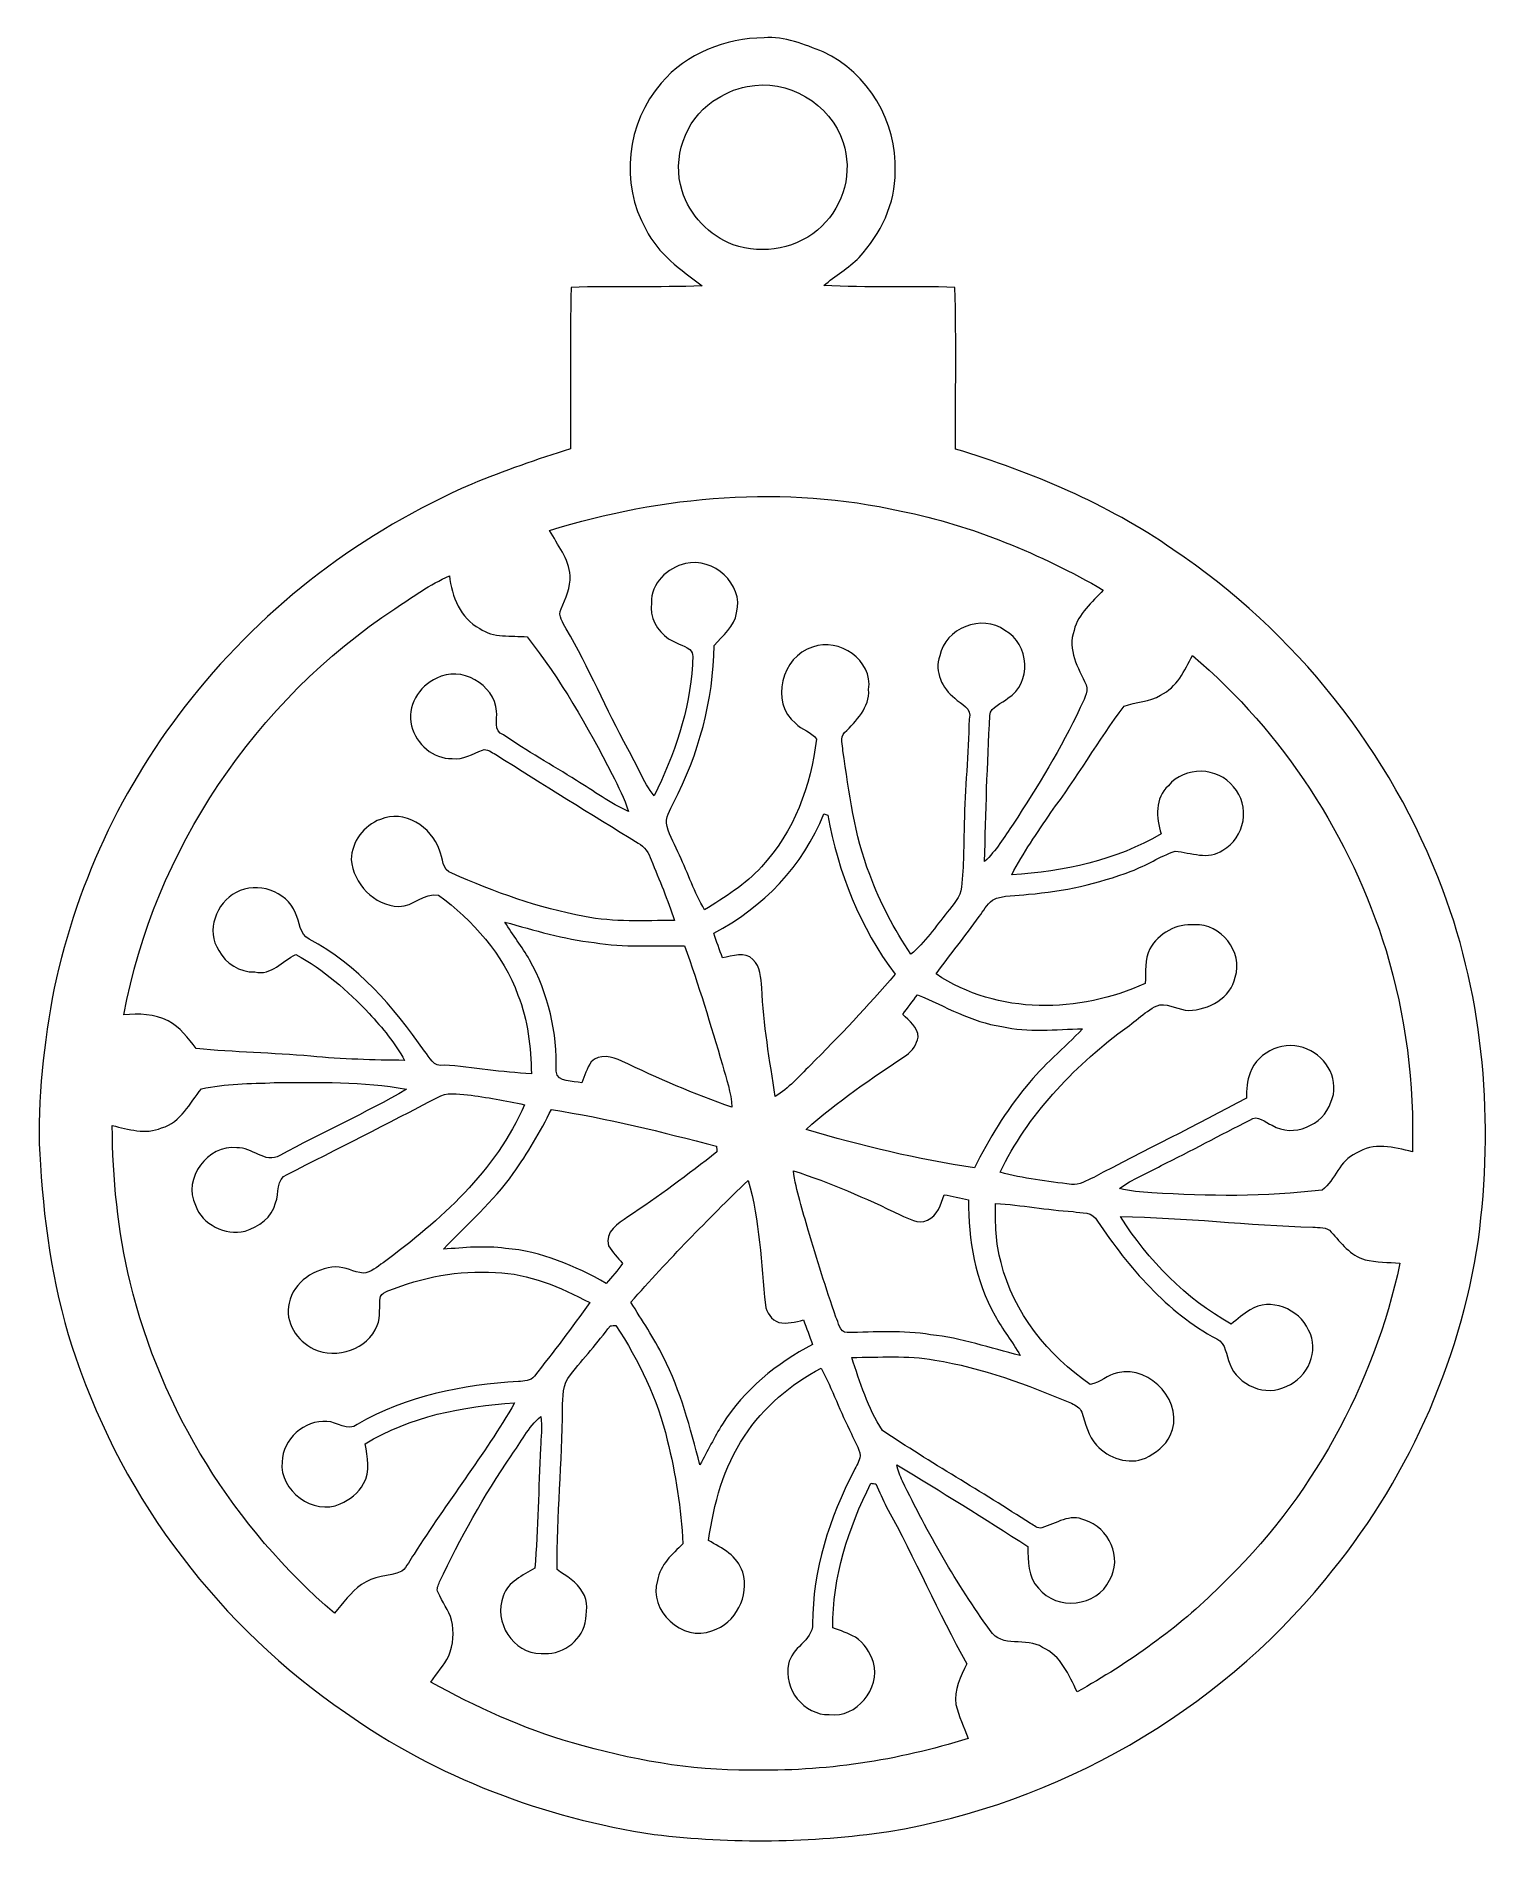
# Model space of a CAD drawing. Header units: centimetres. Extents: x -13 to 13.1, y -16.2 to 16.1.
import ezdxf

# ---------------------------------------------------------------- set-up
doc = ezdxf.new("R2010")
doc.units = ezdxf.units.CM
doc.header["$MEASUREMENT"] = 0
doc.layers.add('Layer 1', color=7, linetype='Continuous')

msp = doc.modelspace()

# ---------------------------------------------------------------- linework, layer by layer
at = {"layer": 'Layer 1', "color": 253, "lineweight": 9}
for points, knots in [([(-1.80322, 15.28961), (-1.35731, 15.82689), (-0.65458, 16.09536), (0.03228, 16.10135), (0.03228, 16.10135), (0.40199, 16.13063), (0.753, 15.98), (1.09026, 15.85159), (1.09026, 15.85159), (1.8886, 15.47729), (2.41741, 14.5964), (2.37437, 13.71481), (2.37437, 13.71481), (2.38284, 13.14014), (2.11437, 12.59439), (1.7302, 12.17952), (1.7302, 12.17952), (1.54076, 11.98514), (1.30193, 11.85003), (1.09696, 11.6747), (1.09696, 11.6747), (1.87836, 11.63413), (2.66118, 11.67046), (3.44293, 11.6433), (3.44293, 11.6433), (3.46763, 10.68057), (3.44928, 9.71784), (3.45352, 8.75476), (3.45352, 8.75476), (4.82088, 8.33918), (6.15721, 7.7818), (7.33478, 6.96194), (7.33478, 6.96194), (9.52024, 5.50073), (11.23403, 3.34597), (12.15584, 0.88323), (12.15584, 0.88323), (12.9062, -1.1015), (13.06918, -3.27885), (12.7926, -5.37329), (12.7926, -5.37329), (12.45852, -7.59861), (11.49438, -9.72515), (10.04764, -11.44777), (10.04764, -11.44777), (8.10948, -13.8209), (5.27949, -15.43839), (2.26007, -15.94004), (2.26007, -15.94004), (0.8733, -16.13901), (-0.54063, -16.16017), (-1.93199, -15.9919), (-1.93199, -15.9919), (-3.90225, -15.69909), (-5.81678, -14.96778), (-7.44661, -13.81632), (-7.44661, -13.81632), (-9.67334, -12.29091), (-11.40019, -10.03842), (-12.26026, -7.4769), (-12.26026, -7.4769), (-12.65467, -6.36988), (-12.81801, -5.19584), (-12.89632, -4.02815), (-12.89632, -4.02815), (-12.97146, -3.03261), (-12.84764, -2.03813), (-12.68748, -1.0574), (-12.68748, -1.0574), (-12.29942, 0.89593), (-11.44111, 2.75824), (-10.19087, 4.3094), (-10.19087, 4.3094), (-8.87324, 5.97099), (-7.1344, 7.28755), (-5.18989, 8.12858), (-5.18989, 8.12858), (-4.61381, 8.37129), (-4.02079, 8.5692), (-3.426, 8.7604), (-3.426, 8.7604), (-3.41754, 9.72137), (-3.43694, 10.68269), (-3.41507, 11.6433), (-3.41507, 11.6433), (-2.63543, 11.6687), (-1.85508, 11.63836), (-1.07544, 11.67011), (-1.07544, 11.67011), (-1.45221, 11.95904), (-1.86496, 12.23985), (-2.07874, 12.68082), (-2.07874, 12.68082), (-2.54371, 13.49609), (-2.42764, 14.589), (-1.80322, 15.28961), (-1.80322, 15.28961), (-1.80322, 15.28961), (-1.80322, 15.28961), (-1.80322, 15.28961)], [0, 0, 0, 0, 0.03846154, 0.03846154, 0.03846154, 0.03846154, 0.07692308, 0.07692308, 0.07692308, 0.07692308, 0.11538462, 0.11538462, 0.11538462, 0.11538462, 0.15384615, 0.15384615, 0.15384615, 0.15384615, 0.19230769, 0.19230769, 0.19230769, 0.19230769, 0.23076923, 0.23076923, 0.23076923, 0.23076923, 0.26923077, 0.26923077, 0.26923077, 0.26923077, 0.30769231, 0.30769231, 0.30769231, 0.30769231, 0.34615385, 0.34615385, 0.34615385, 0.34615385, 0.38461538, 0.38461538, 0.38461538, 0.38461538, 0.42307692, 0.42307692, 0.42307692, 0.42307692, 0.46153846, 0.46153846, 0.46153846, 0.46153846, 0.5, 0.5, 0.5, 0.5, 0.53846154, 0.53846154, 0.53846154, 0.53846154, 0.57692308, 0.57692308, 0.57692308, 0.57692308, 0.61538462, 0.61538462, 0.61538462, 0.61538462, 0.65384615, 0.65384615, 0.65384615, 0.65384615, 0.69230769, 0.69230769, 0.69230769, 0.69230769, 0.73076923, 0.73076923, 0.73076923, 0.73076923, 0.76923077, 0.76923077, 0.76923077, 0.76923077, 0.80769231, 0.80769231, 0.80769231, 0.80769231, 0.84615385, 0.84615385, 0.84615385, 0.84615385, 0.88461538, 0.88461538, 0.88461538, 0.88461538, 0.92307692, 0.92307692, 0.92307692, 0.92307692, 1, 1, 1, 1]), ([(-0.26864, 15.2307), (-0.49124, 15.19683), (-0.69621, 15.08923), (-0.88212, 14.96682), (-0.88212, 14.96682), (-1.38695, 14.6271), (-1.61414, 13.94729), (-1.43246, 13.36944), (-1.43246, 13.36944), (-1.29522, 12.93165), (-0.94774, 12.57005), (-0.52123, 12.40424), (-0.52123, 12.40424), (0.01781, 12.21903), (0.65387, 12.33333), (1.06556, 12.73868), (1.06556, 12.73868), (1.45821, 13.1098), (1.62084, 13.71411), (1.44268, 14.22916), (1.44268, 14.22916), (1.22855, 14.92696), (0.44644, 15.38098), (-0.26864, 15.2307), (-0.26864, 15.2307), (-0.26864, 15.2307), (-0.26864, 15.2307), (-0.26864, 15.2307)], [0, 0, 0, 0, 0.125, 0.125, 0.125, 0.125, 0.25, 0.25, 0.25, 0.25, 0.375, 0.375, 0.375, 0.375, 0.5, 0.5, 0.5, 0.5, 0.625, 0.625, 0.625, 0.625, 0.75, 0.75, 0.75, 0.75, 1, 1, 1, 1]), ([(-3.79854, 7.29884), (-3.65954, 7.03885), (-3.44752, 6.80143), (-3.43376, 6.49275), (-3.43376, 6.49275), (-3.42177, 6.28425), (-3.51455, 6.0874), (-3.59251, 5.89902), (-3.59251, 5.89902), (-3.65919, 5.77414), (-3.55406, 5.65313), (-3.50397, 5.54307), (-3.50397, 5.54307), (-3.09545, 4.84986), (-2.78853, 4.10409), (-2.40295, 3.39924), (-2.40295, 3.39924), (-2.23785, 3.12337), (-2.13201, 2.81116), (-1.92952, 2.55857), (-1.92952, 2.55857), (-1.57533, 3.29411), (-1.2924, 4.07869), (-1.24901, 4.90101), (-1.24901, 4.90101), (-1.25042, 4.99415), (-1.21126, 5.1095), (-1.29381, 5.17371), (-1.29381, 5.17371), (-1.41235, 5.25167), (-1.55169, 5.2926), (-1.67376, 5.36456), (-1.67376, 5.36456), (-1.87978, 5.50603), (-2.02018, 5.75368), (-1.97714, 6.00909), (-1.97714, 6.00909), (-1.99796, 6.35552), (-1.68787, 6.63562), (-1.37425, 6.71006), (-1.37425, 6.71006), (-0.87754, 6.82824), (-0.32579, 6.34599), (-0.45808, 5.83235), (-0.45808, 5.83235), (-0.4916, 5.58328), (-0.70891, 5.42559), (-0.8599, 5.24568), (-0.8599, 5.24568), (-0.87083, 4.26778), (-1.13577, 3.30469), (-1.58344, 2.43827), (-1.58344, 2.43827), (-1.6413, 2.30386), (-1.74643, 2.17228), (-1.69986, 2.01458), (-1.69986, 2.01458), (-1.65259, 1.83255), (-1.55134, 1.67063), (-1.48008, 1.49776), (-1.48008, 1.49776), (-1.32415, 1.17568), (-1.21303, 0.83172), (-1.02923, 0.52375), (-1.02923, 0.52375), (-0.67081, 0.75093), (-0.29581, 0.97001), (-0.01535, 1.29492), (-0.01535, 1.29492), (0.56568, 1.90981), (0.87154, 2.74166), (0.96749, 3.57104), (0.96749, 3.57104), (0.88141, 3.70651), (0.70114, 3.73896), (0.59461, 3.85644), (0.59461, 3.85644), (0.1307, 4.22368), (0.34978, 5.05588), (0.89976, 5.21675), (0.89976, 5.21675), (1.37389, 5.39913), (1.97926, 4.98109), (1.90059, 4.45933), (1.90059, 4.45933), (1.92176, 4.13937), (1.67587, 3.89877), (1.47161, 3.68887), (1.47161, 3.68887), (1.38694, 3.60279), (1.43457, 3.46662), (1.44092, 3.36502), (1.44092, 3.36502), (1.55063, 2.61925), (1.64306, 1.86077), (1.91929, 1.15381), (1.91929, 1.15381), (2.10696, 0.6518), (2.35673, 0.17414), (2.65589, -0.27036), (2.65589, -0.27036), (2.91059, -0.05657), (3.09474, 0.22565), (3.305, 0.48), (3.305, 0.48), (3.40166, 0.62076), (3.54877, 0.74811), (3.56041, 0.92873), (3.56041, 0.92873), (3.59921, 1.30797), (3.59674, 1.69003), (3.60874, 2.07068), (3.60874, 2.07068), (3.62038, 2.69051), (3.68247, 3.30893), (3.69517, 3.9284), (3.69517, 3.9284), (3.7629, 4.13196), (3.54559, 4.19687), (3.43799, 4.30517), (3.43799, 4.30517), (3.21645, 4.47697), (3.06828, 4.78177), (3.17094, 5.0587), (3.17094, 5.0587), (3.26161, 5.55224), (3.92977, 5.82), (4.33511, 5.51449), (4.33511, 5.51449), (4.77396, 5.27778), (4.82335, 4.56975), (4.38908, 4.30588), (4.38908, 4.30588), (4.28537, 4.20322), (4.08005, 4.16441), (4.06594, 3.99543), (4.06594, 3.99543), (4.01937, 3.12619), (3.9908, 2.25588), (3.9721, 1.38558), (3.9721, 1.38558), (4.17495, 1.58137), (4.327, 1.82267), (4.48116, 2.05657), (4.48116, 2.05657), (4.92143, 2.72578), (5.33947, 3.41264), (5.68201, 4.13725), (5.68201, 4.13725), (5.73211, 4.26778), (5.83159, 4.39442), (5.78538, 4.54365), (5.78538, 4.54365), (5.64144, 4.84316), (5.44742, 5.17442), (5.57124, 5.51626), (5.57124, 5.51626), (5.63898, 5.81894), (5.89791, 6.01403), (6.09088, 6.23698), (6.09088, 6.23698), (4.96764, 6.88468), (3.75408, 7.38704), (2.48091, 7.64809), (2.48091, 7.64809), (0.40481, 8.10988), (-1.77818, 7.93208), (-3.79854, 7.29884), (-3.79854, 7.29884), (-3.79854, 7.29884), (-3.79854, 7.29884), (-3.79854, 7.29884)], [0, 0, 0, 0, 0.02272727, 0.02272727, 0.02272727, 0.02272727, 0.04545455, 0.04545455, 0.04545455, 0.04545455, 0.06818182, 0.06818182, 0.06818182, 0.06818182, 0.09090909, 0.09090909, 0.09090909, 0.09090909, 0.11363636, 0.11363636, 0.11363636, 0.11363636, 0.13636364, 0.13636364, 0.13636364, 0.13636364, 0.15909091, 0.15909091, 0.15909091, 0.15909091, 0.18181818, 0.18181818, 0.18181818, 0.18181818, 0.20454545, 0.20454545, 0.20454545, 0.20454545, 0.22727273, 0.22727273, 0.22727273, 0.22727273, 0.25, 0.25, 0.25, 0.25, 0.27272727, 0.27272727, 0.27272727, 0.27272727, 0.29545455, 0.29545455, 0.29545455, 0.29545455, 0.31818182, 0.31818182, 0.31818182, 0.31818182, 0.34090909, 0.34090909, 0.34090909, 0.34090909, 0.36363636, 0.36363636, 0.36363636, 0.36363636, 0.38636364, 0.38636364, 0.38636364, 0.38636364, 0.40909091, 0.40909091, 0.40909091, 0.40909091, 0.43181818, 0.43181818, 0.43181818, 0.43181818, 0.45454545, 0.45454545, 0.45454545, 0.45454545, 0.47727273, 0.47727273, 0.47727273, 0.47727273, 0.5, 0.5, 0.5, 0.5, 0.52272727, 0.52272727, 0.52272727, 0.52272727, 0.54545455, 0.54545455, 0.54545455, 0.54545455, 0.56818182, 0.56818182, 0.56818182, 0.56818182, 0.59090909, 0.59090909, 0.59090909, 0.59090909, 0.61363636, 0.61363636, 0.61363636, 0.61363636, 0.63636364, 0.63636364, 0.63636364, 0.63636364, 0.65909091, 0.65909091, 0.65909091, 0.65909091, 0.68181818, 0.68181818, 0.68181818, 0.68181818, 0.70454545, 0.70454545, 0.70454545, 0.70454545, 0.72727273, 0.72727273, 0.72727273, 0.72727273, 0.75, 0.75, 0.75, 0.75, 0.77272727, 0.77272727, 0.77272727, 0.77272727, 0.79545455, 0.79545455, 0.79545455, 0.79545455, 0.81818182, 0.81818182, 0.81818182, 0.81818182, 0.84090909, 0.84090909, 0.84090909, 0.84090909, 0.86363636, 0.86363636, 0.86363636, 0.86363636, 0.88636364, 0.88636364, 0.88636364, 0.88636364, 0.90909091, 0.90909091, 0.90909091, 0.90909091, 0.93181818, 0.93181818, 0.93181818, 0.93181818, 0.95454545, 0.95454545, 0.95454545, 0.95454545, 1, 1, 1, 1]), ([(-6.56361, 5.90325), (-9.05457, 4.25578), (-10.85938, 1.58772), (-11.40513, -1.35374), (-11.40513, -1.35374), (-11.13914, -1.3241), (-10.85515, -1.33434), (-10.61314, -1.46028), (-10.61314, -1.46028), (-10.40077, -1.57034), (-10.25931, -1.77072), (-10.1122, -1.95205), (-10.1122, -1.95205), (-9.43063, -2.0226), (-8.74448, -2.02966), (-8.06221, -2.09104), (-8.06221, -2.09104), (-7.50623, -2.1429), (-6.94814, -2.15948), (-6.39004, -2.16548), (-6.39004, -2.16548), (-6.55691, -1.85504), (-6.78586, -1.58551), (-7.02222, -1.32693), (-7.02222, -1.32693), (-7.4071, -0.91947), (-7.83572, -0.54094), (-8.33208, -0.276), (-8.33208, -0.276), (-8.57973, -0.38007), (-8.76388, -0.66088), (-9.06762, -0.58574), (-9.06762, -0.58574), (-9.33432, -0.59597), (-9.58409, -0.43299), (-9.70651, -0.20086), (-9.70651, -0.20086), (-9.94604, 0.14451), (-9.75378, 0.65251), (-9.39747, 0.83419), (-9.39747, 0.83419), (-9.02353, 1.03316), (-8.50071, 0.86594), (-8.33773, 0.46695), (-8.33773, 0.46695), (-8.26047, 0.30996), (-8.26964, 0.08877), (-8.09361, 0.00199), (-8.09361, 0.00199), (-7.23636, -0.45839), (-6.5816, -1.20875), (-6.0355, -1.99862), (-6.0355, -1.99862), (-5.93884, -2.10445), (-5.87393, -2.29671), (-5.68449, -2.24768), (-5.68449, -2.24768), (-5.16379, -2.28895), (-4.64697, -2.38032), (-4.12521, -2.40396), (-4.12521, -2.40396), (-4.13332, -1.92771), (-4.18342, -1.4437), (-4.36474, -0.99955), (-4.36474, -0.99955), (-4.62721, -0.26859), (-5.17014, 0.33289), (-5.78644, 0.78903), (-5.78644, 0.78903), (-6.04044, 0.8296), (-6.23799, 0.58301), (-6.49305, 0.58407), (-6.49305, 0.58407), (-6.93297, 0.601), (-7.3062, 0.99012), (-7.34113, 1.42403), (-7.34113, 1.42403), (-7.33478, 1.74542), (-7.11888, 2.0287), (-6.82255, 2.14053), (-6.82255, 2.14053), (-6.39992, 2.32468), (-5.90356, 2.00612), (-5.76845, 1.59231), (-5.76845, 1.59231), (-5.70001, 1.45014), (-5.72364, 1.23318), (-5.54267, 1.17744), (-5.54267, 1.17744), (-4.78526, 0.83666), (-3.99503, 0.55973), (-3.17729, 0.40451), (-3.17729, 0.40451), (-2.64848, 0.30044), (-2.10661, 0.33219), (-1.57074, 0.3336), (-1.57074, 0.3336), (-1.68646, 0.70225), (-1.84097, 1.05715), (-1.98385, 1.41557), (-1.98385, 1.41557), (-2.02936, 1.53657), (-2.10026, 1.65228), (-2.21703, 1.71543), (-2.21703, 1.71543), (-3.06687, 2.24107), (-3.91813, 2.76424), (-4.76127, 3.29975), (-4.76127, 3.29975), (-4.83394, 3.33468), (-4.91331, 3.41229), (-5.00045, 3.37772), (-5.00045, 3.37772), (-5.17578, 3.31175), (-5.34194, 3.19921), (-5.5402, 3.22532), (-5.5402, 3.22532), (-5.88239, 3.21826), (-6.18261, 3.48496), (-6.2641, 3.80917), (-6.2641, 3.80917), (-6.35688, 4.15736), (-6.13251, 4.5186), (-5.81607, 4.66112), (-5.81607, 4.66112), (-5.38886, 4.89784), (-4.78173, 4.54965), (-4.74645, 4.07057), (-4.74645, 4.07057), (-4.72775, 3.93193), (-4.81383, 3.71392), (-4.62192, 3.65042), (-4.62192, 3.65042), (-4.20211, 3.3569), (-3.75162, 3.11102), (-3.32087, 2.83373), (-3.32087, 2.83373), (-3.00902, 2.65135), (-2.72115, 2.42345), (-2.38707, 2.28093), (-2.38707, 2.28093), (-2.4608, 2.5113), (-2.5744, 2.72614), (-2.68094, 2.94239), (-2.68094, 2.94239), (-3.12014, 3.8007), (-3.60169, 4.64313), (-4.20282, 5.40019), (-4.20282, 5.40019), (-4.48504, 5.42877), (-4.80289, 5.37303), (-5.04807, 5.55083), (-5.04807, 5.55083), (-5.39803, 5.72757), (-5.5462, 6.12339), (-5.58747, 6.49133), (-5.58747, 6.49133), (-5.93531, 6.33576), (-6.24822, 6.11386), (-6.56361, 5.90325), (-6.56361, 5.90325), (-6.56361, 5.90325), (-6.56361, 5.90325), (-6.56361, 5.90325)], [0, 0, 0, 0, 0.02380952, 0.02380952, 0.02380952, 0.02380952, 0.04761905, 0.04761905, 0.04761905, 0.04761905, 0.07142857, 0.07142857, 0.07142857, 0.07142857, 0.0952381, 0.0952381, 0.0952381, 0.0952381, 0.11904762, 0.11904762, 0.11904762, 0.11904762, 0.14285714, 0.14285714, 0.14285714, 0.14285714, 0.16666667, 0.16666667, 0.16666667, 0.16666667, 0.19047619, 0.19047619, 0.19047619, 0.19047619, 0.21428571, 0.21428571, 0.21428571, 0.21428571, 0.23809524, 0.23809524, 0.23809524, 0.23809524, 0.26190476, 0.26190476, 0.26190476, 0.26190476, 0.28571429, 0.28571429, 0.28571429, 0.28571429, 0.30952381, 0.30952381, 0.30952381, 0.30952381, 0.33333333, 0.33333333, 0.33333333, 0.33333333, 0.35714286, 0.35714286, 0.35714286, 0.35714286, 0.38095238, 0.38095238, 0.38095238, 0.38095238, 0.4047619, 0.4047619, 0.4047619, 0.4047619, 0.42857143, 0.42857143, 0.42857143, 0.42857143, 0.45238095, 0.45238095, 0.45238095, 0.45238095, 0.47619048, 0.47619048, 0.47619048, 0.47619048, 0.5, 0.5, 0.5, 0.5, 0.52380952, 0.52380952, 0.52380952, 0.52380952, 0.54761905, 0.54761905, 0.54761905, 0.54761905, 0.57142857, 0.57142857, 0.57142857, 0.57142857, 0.5952381, 0.5952381, 0.5952381, 0.5952381, 0.61904762, 0.61904762, 0.61904762, 0.61904762, 0.64285714, 0.64285714, 0.64285714, 0.64285714, 0.66666667, 0.66666667, 0.66666667, 0.66666667, 0.69047619, 0.69047619, 0.69047619, 0.69047619, 0.71428571, 0.71428571, 0.71428571, 0.71428571, 0.73809524, 0.73809524, 0.73809524, 0.73809524, 0.76190476, 0.76190476, 0.76190476, 0.76190476, 0.78571429, 0.78571429, 0.78571429, 0.78571429, 0.80952381, 0.80952381, 0.80952381, 0.80952381, 0.83333333, 0.83333333, 0.83333333, 0.83333333, 0.85714286, 0.85714286, 0.85714286, 0.85714286, 0.88095238, 0.88095238, 0.88095238, 0.88095238, 0.9047619, 0.9047619, 0.9047619, 0.9047619, 0.92857143, 0.92857143, 0.92857143, 0.92857143, 0.95238095, 0.95238095, 0.95238095, 0.95238095, 1, 1, 1, 1]), ([(7.68509, 5.06682), (7.54362, 4.79835), (7.4078, 4.49532), (7.11711, 4.35809), (7.11711, 4.35809), (6.92026, 4.23356), (6.67473, 4.24414), (6.46271, 4.16159), (6.46271, 4.16159), (6.00304, 3.54564), (5.61887, 2.87677), (5.15532, 2.26329), (5.15532, 2.26329), (4.91754, 1.89711), (4.65226, 1.54433), (4.45999, 1.15098), (4.45999, 1.15098), (5.38286, 1.21131), (6.32054, 1.40357), (7.12311, 1.88159), (7.12311, 1.88159), (7.03492, 2.16628), (7.01234, 2.52223), (7.25434, 2.7399), (7.25434, 2.7399), (7.54574, 3.09691), (8.13876, 3.07856), (8.41886, 2.71979), (8.41886, 2.71979), (8.7286, 2.3917), (8.62489, 1.80221), (8.22519, 1.59266), (8.22519, 1.59266), (7.97507, 1.40534), (7.65545, 1.54821), (7.37535, 1.57114), (7.37535, 1.57114), (7.10265, 1.47836), (6.86029, 1.31679), (6.59148, 1.21448), (6.59148, 1.21448), (6.00234, 0.99329), (5.38251, 0.85148), (4.75491, 0.80209), (4.75491, 0.80209), (4.54007, 0.77281), (4.30936, 0.79821), (4.11039, 0.69872), (4.11039, 0.69872), (4.01338, 0.61653), (3.95093, 0.50258), (3.87438, 0.40345), (3.87438, 0.40345), (3.63202, 0.05173), (3.35015, -0.27), (3.10638, -0.62067), (3.10638, -0.62067), (4.20599, -1.35974), (5.66438, -1.32975), (6.83983, -0.78965), (6.83983, -0.78965), (6.85429, -0.58398), (6.82819, -0.36349), (6.92097, -0.17334), (6.92097, -0.17334), (7.07972, 0.10323), (7.40004, 0.28809), (7.72213, 0.25422), (7.72213, 0.25422), (8.18815, 0.28491), (8.59843, -0.2252), (8.4485, -0.67817), (8.4485, -0.67817), (8.37159, -1.05494), (7.97507, -1.2606), (7.61806, -1.27472), (7.61806, -1.27472), (7.44132, -1.26484), (7.27833, -1.16183), (7.10089, -1.16994), (7.10089, -1.16994), (6.84759, -1.26519), (6.66133, -1.48321), (6.43802, -1.62926), (6.43802, -1.62926), (5.53843, -2.30483), (4.74398, -3.14303), (4.24833, -4.16255), (4.24833, -4.16255), (4.6639, -4.27721), (5.09464, -4.32765), (5.5215, -4.38128), (5.5215, -4.38128), (5.66614, -4.40033), (5.79314, -4.30755), (5.92155, -4.25428), (5.92155, -4.25428), (6.82643, -3.77415), (7.74823, -3.32682), (8.64993, -2.84034), (8.64993, -2.84034), (8.65205, -2.68794), (8.65452, -2.5299), (8.71731, -2.38808), (8.71731, -2.38808), (8.85208, -1.99615), (9.36078, -1.78307), (9.73296, -1.96545), (9.73296, -1.96545), (10.09209, -2.10127), (10.33021, -2.55001), (10.15524, -2.91372), (10.15524, -2.91372), (10.02118, -3.32224), (9.48672, -3.55507), (9.10713, -3.32506), (9.10713, -3.32506), (8.98296, -3.28132), (8.8489, -3.1208), (8.71273, -3.23193), (8.71273, -3.23193), (8.18074, -3.49827), (7.65792, -3.78297), (7.12417, -4.04543), (7.12417, -4.04543), (6.87687, -4.18055), (6.61088, -4.28426), (6.38263, -4.45254), (6.38263, -4.45254), (6.56925, -4.50863), (6.76504, -4.50898), (6.95801, -4.52944), (6.95801, -4.52944), (7.97048, -4.59753), (8.99178, -4.60106), (10.00037, -4.48217), (10.00037, -4.48217), (10.24484, -4.30508), (10.3094, -3.94524), (10.61103, -3.8253), (10.61103, -3.8253), (10.91371, -3.62245), (11.28589, -3.71523), (11.61362, -3.79708), (11.61362, -3.79708), (11.65031, -2.58423), (11.4965, -1.36362), (11.14266, -0.20227), (11.14266, -0.20227), (10.51472, 1.83079), (9.30751, 3.68781), (7.68509, 5.06682), (7.68509, 5.06682), (7.68509, 5.06682), (7.68509, 5.06682), (7.68509, 5.06682)], [0, 0, 0, 0, 0.025, 0.025, 0.025, 0.025, 0.05, 0.05, 0.05, 0.05, 0.075, 0.075, 0.075, 0.075, 0.1, 0.1, 0.1, 0.1, 0.125, 0.125, 0.125, 0.125, 0.15, 0.15, 0.15, 0.15, 0.175, 0.175, 0.175, 0.175, 0.2, 0.2, 0.2, 0.2, 0.225, 0.225, 0.225, 0.225, 0.25, 0.25, 0.25, 0.25, 0.275, 0.275, 0.275, 0.275, 0.3, 0.3, 0.3, 0.3, 0.325, 0.325, 0.325, 0.325, 0.35, 0.35, 0.35, 0.35, 0.375, 0.375, 0.375, 0.375, 0.4, 0.4, 0.4, 0.4, 0.425, 0.425, 0.425, 0.425, 0.45, 0.45, 0.45, 0.45, 0.475, 0.475, 0.475, 0.475, 0.5, 0.5, 0.5, 0.5, 0.525, 0.525, 0.525, 0.525, 0.55, 0.55, 0.55, 0.55, 0.575, 0.575, 0.575, 0.575, 0.6, 0.6, 0.6, 0.6, 0.625, 0.625, 0.625, 0.625, 0.65, 0.65, 0.65, 0.65, 0.675, 0.675, 0.675, 0.675, 0.7, 0.7, 0.7, 0.7, 0.725, 0.725, 0.725, 0.725, 0.75, 0.75, 0.75, 0.75, 0.775, 0.775, 0.775, 0.775, 0.8, 0.8, 0.8, 0.8, 0.825, 0.825, 0.825, 0.825, 0.85, 0.85, 0.85, 0.85, 0.875, 0.875, 0.875, 0.875, 0.9, 0.9, 0.9, 0.9, 0.925, 0.925, 0.925, 0.925, 0.95, 0.95, 0.95, 0.95, 1, 1, 1, 1]), ([(1.09837, 2.2386), (0.73783, 1.30973), (0.00864, 0.56749), (-0.86448, 0.10641), (-0.86448, 0.10641), (-0.81968, -0.04282), (-0.76429, -0.18816), (-0.70961, -0.33456), (-0.70961, -0.33456), (-0.53569, -0.30528), (-0.30639, -0.20686), (-0.1681, -0.3642), (-0.1681, -0.3642), (-0.02276, -0.48802), (-0.02911, -0.69404), (-0.00723, -0.86902), (-0.00723, -0.86902), (0.02028, -1.52131), (0.13317, -2.16477), (0.23124, -2.8093), (0.23124, -2.8093), (0.47113, -2.66501), (0.65775, -2.45088), (0.8546, -2.25544), (0.8546, -2.25544), (1.37848, -1.7298), (1.89106, -1.19217), (2.37261, -0.62737), (2.37261, -0.62737), (1.75066, 0.20625), (1.35061, 1.19297), (1.17175, 2.21426), (1.17175, 2.21426), (1.15341, 2.22061), (1.11672, 2.2326), (1.09837, 2.2386), (1.09837, 2.2386), (1.09837, 2.2386), (1.09837, 2.2386), (1.09837, 2.2386)], [0, 0, 0, 0, 0.09090909, 0.09090909, 0.09090909, 0.09090909, 0.18181818, 0.18181818, 0.18181818, 0.18181818, 0.27272727, 0.27272727, 0.27272727, 0.27272727, 0.36363636, 0.36363636, 0.36363636, 0.36363636, 0.45454545, 0.45454545, 0.45454545, 0.45454545, 0.54545455, 0.54545455, 0.54545455, 0.54545455, 0.63636364, 0.63636364, 0.63636364, 0.63636364, 0.72727273, 0.72727273, 0.72727273, 0.72727273, 0.81818182, 0.81818182, 0.81818182, 0.81818182, 1, 1, 1, 1]), ([(-4.59617, 0.30608), (-4.45964, 0.07537), (-4.29172, -0.13454), (-4.15731, -0.36702), (-4.15731, -0.36702), (-3.82182, -0.97239), (-3.65707, -1.66736), (-3.68177, -2.35951), (-3.68177, -2.35951), (-3.66025, -2.57223), (-3.37732, -2.52461), (-3.22421, -2.5687), (-3.22421, -2.5687), (-3.17624, -2.43924), (-3.13426, -2.30412), (-3.05488, -2.18982), (-3.05488, -2.18982), (-2.91412, -2.03672), (-2.67353, -2.10269), (-2.50807, -2.17712), (-2.50807, -2.17712), (-1.86884, -2.48651), (-1.21409, -2.76697), (-0.5431, -3.00156), (-0.5431, -3.00156), (-0.55086, -2.74121), (-0.64647, -2.49427), (-0.71032, -2.24521), (-0.71032, -2.24521), (-0.92375, -1.53154), (-1.13542, -0.81716), (-1.38871, -0.11655), (-1.38871, -0.11655), (-1.9267, -0.11478), (-2.46856, -0.1483), (-3.00196, -0.06222), (-3.00196, -0.06222), (-3.54524, 0.0034), (-4.07159, 0.15721), (-4.59617, 0.30608), (-4.59617, 0.30608), (-4.59617, 0.30608), (-4.59617, 0.30608), (-4.59617, 0.30608)], [0, 0, 0, 0, 0.08333333, 0.08333333, 0.08333333, 0.08333333, 0.16666667, 0.16666667, 0.16666667, 0.16666667, 0.25, 0.25, 0.25, 0.25, 0.33333333, 0.33333333, 0.33333333, 0.33333333, 0.41666667, 0.41666667, 0.41666667, 0.41666667, 0.5, 0.5, 0.5, 0.5, 0.58333333, 0.58333333, 0.58333333, 0.58333333, 0.66666667, 0.66666667, 0.66666667, 0.66666667, 0.75, 0.75, 0.75, 0.75, 0.83333333, 0.83333333, 0.83333333, 0.83333333, 1, 1, 1, 1]), ([(2.77089, -0.9932), (2.68552, -1.11173), (2.59627, -1.22744), (2.50878, -1.34457), (2.50878, -1.34457), (2.62625, -1.45534), (2.78218, -1.57281), (2.78536, -1.74955), (2.78536, -1.74955), (2.76031, -1.8762), (2.68164, -1.99509), (2.57581, -2.06988), (2.57581, -2.06988), (1.95774, -2.48404), (1.33756, -2.90243), (0.78193, -3.39914), (0.78193, -3.39914), (1.76618, -3.69724), (2.77336, -3.92796), (3.78901, -4.08741), (3.78901, -4.08741), (4.05006, -3.57165), (4.34393, -3.0693), (4.71964, -2.62762), (4.71964, -2.62762), (5.01491, -2.24803), (5.3945, -1.94887), (5.72329, -1.60068), (5.72329, -1.60068), (5.24139, -1.60668), (4.75491, -1.67441), (4.27902, -1.56082), (4.27902, -1.56082), (3.73891, -1.48321), (3.2669, -1.1971), (2.77089, -0.9932), (2.77089, -0.9932), (2.77089, -0.9932), (2.77089, -0.9932), (2.77089, -0.9932)], [0, 0, 0, 0, 0.09090909, 0.09090909, 0.09090909, 0.09090909, 0.18181818, 0.18181818, 0.18181818, 0.18181818, 0.27272727, 0.27272727, 0.27272727, 0.27272727, 0.36363636, 0.36363636, 0.36363636, 0.36363636, 0.45454545, 0.45454545, 0.45454545, 0.45454545, 0.54545455, 0.54545455, 0.54545455, 0.54545455, 0.63636364, 0.63636364, 0.63636364, 0.63636364, 0.72727273, 0.72727273, 0.72727273, 0.72727273, 0.81818182, 0.81818182, 0.81818182, 0.81818182, 1, 1, 1, 1]), ([(-10.01766, -2.67383), (-10.22967, -2.92889), (-10.38313, -3.27214), (-10.73097, -3.37127), (-10.73097, -3.37127), (-11.0199, -3.49863), (-11.32258, -3.39279), (-11.6108, -3.33106), (-11.6108, -3.33106), (-11.61115, -4.27121), (-11.50779, -5.21242), (-11.29365, -6.12859), (-11.29365, -6.12859), (-10.73767, -8.41741), (-9.43275, -10.51044), (-7.64276, -12.03867), (-7.64276, -12.03867), (-7.49106, -11.86052), (-7.35312, -11.66543), (-7.16016, -11.52855), (-7.16016, -11.52855), (-6.95061, -11.37016), (-6.6712, -11.38956), (-6.43767, -11.29219), (-6.43767, -11.29219), (-6.34524, -11.20541), (-6.29162, -11.08652), (-6.2193, -10.98457), (-6.2193, -10.98457), (-5.64321, -10.06982), (-4.96588, -9.22033), (-4.42472, -8.2837), (-4.42472, -8.2837), (-5.34899, -8.34332), (-6.2962, -8.52395), (-7.09454, -9.01572), (-7.09454, -9.01572), (-7.04974, -9.2482), (-6.99259, -9.51102), (-7.12594, -9.72551), (-7.12594, -9.72551), (-7.20496, -9.89872), (-7.37217, -10.01196), (-7.5408, -10.08781), (-7.5408, -10.08781), (-8.01494, -10.30018), (-8.63159, -9.8511), (-8.57726, -9.3371), (-8.57726, -9.3371), (-8.57726, -8.93176), (-8.17122, -8.58709), (-7.77611, -8.61426), (-7.77611, -8.61426), (-7.59972, -8.62343), (-7.40287, -8.79629), (-7.23389, -8.66788), (-7.23389, -8.66788), (-6.36288, -8.16552), (-5.35252, -7.95527), (-4.35663, -7.90341), (-4.35663, -7.90341), (-4.25715, -7.88789), (-4.13685, -7.89812), (-4.07123, -7.80851), (-4.07123, -7.80851), (-3.73468, -7.37495), (-3.39602, -6.94138), (-3.0831, -6.49054), (-3.0831, -6.49054), (-3.60557, -6.21713), (-4.16789, -5.9723), (-4.76621, -5.95361), (-4.76621, -5.95361), (-5.42131, -5.91127), (-6.0803, -6.0358), (-6.68637, -6.2831), (-6.68637, -6.2831), (-6.73576, -6.30815), (-6.79785, -6.32967), (-6.82043, -6.38541), (-6.82043, -6.38541), (-6.85289, -6.55615), (-6.80808, -6.73924), (-6.87829, -6.90223), (-6.87829, -6.90223), (-7.04339, -7.33015), (-7.60712, -7.50689), (-8.01, -7.32203), (-8.01, -7.32203), (-8.30633, -7.18092), (-8.54163, -6.83767), (-8.45062, -6.50041), (-8.45062, -6.50041), (-8.37689, -6.11871), (-7.98601, -5.87847), (-7.61806, -5.85236), (-7.61806, -5.85236), (-7.44943, -5.85518), (-7.29633, -5.94585), (-7.13017, -5.9649), (-7.13017, -5.9649), (-6.99047, -5.95784), (-6.88076, -5.85236), (-6.77069, -5.77934), (-6.77069, -5.77934), (-5.75469, -5.0251), (-4.75844, -4.14209), (-4.24727, -2.95641), (-4.24727, -2.95641), (-4.58276, -2.8795), (-4.92319, -2.82694), (-5.26397, -2.77967), (-5.26397, -2.77967), (-5.44248, -2.76344), (-5.64039, -2.72922), (-5.80337, -2.82588), (-5.80337, -2.82588), (-6.69131, -3.29931), (-7.59442, -3.74416), (-8.48907, -4.20453), (-8.48907, -4.20453), (-8.69051, -4.2832), (-8.62348, -4.54109), (-8.69509, -4.7076), (-8.69509, -4.7076), (-8.75401, -4.97394), (-8.99813, -5.13552), (-9.24049, -5.21736), (-9.24049, -5.21736), (-9.59538, -5.29532), (-10.0039, -5.10094), (-10.12737, -4.74993), (-10.12737, -4.74993), (-10.35985, -4.27932), (-9.903, -3.66126), (-9.38795, -3.72687), (-9.38795, -3.72687), (-9.11631, -3.70677), (-8.88453, -4.02003), (-8.61677, -3.86481), (-8.61677, -3.86481), (-7.87171, -3.45453), (-7.08995, -3.11022), (-6.35617, -2.68124), (-6.35617, -2.68124), (-7.13229, -2.53096), (-7.93027, -2.56235), (-8.71661, -2.56306), (-8.71661, -2.56306), (-9.15017, -2.58246), (-9.59291, -2.57647), (-10.01766, -2.67383), (-10.01766, -2.67383), (-10.01766, -2.67383), (-10.01766, -2.67383), (-10.01766, -2.67383)], [0, 0, 0, 0, 0.025, 0.025, 0.025, 0.025, 0.05, 0.05, 0.05, 0.05, 0.075, 0.075, 0.075, 0.075, 0.1, 0.1, 0.1, 0.1, 0.125, 0.125, 0.125, 0.125, 0.15, 0.15, 0.15, 0.15, 0.175, 0.175, 0.175, 0.175, 0.2, 0.2, 0.2, 0.2, 0.225, 0.225, 0.225, 0.225, 0.25, 0.25, 0.25, 0.25, 0.275, 0.275, 0.275, 0.275, 0.3, 0.3, 0.3, 0.3, 0.325, 0.325, 0.325, 0.325, 0.35, 0.35, 0.35, 0.35, 0.375, 0.375, 0.375, 0.375, 0.4, 0.4, 0.4, 0.4, 0.425, 0.425, 0.425, 0.425, 0.45, 0.45, 0.45, 0.45, 0.475, 0.475, 0.475, 0.475, 0.5, 0.5, 0.5, 0.5, 0.525, 0.525, 0.525, 0.525, 0.55, 0.55, 0.55, 0.55, 0.575, 0.575, 0.575, 0.575, 0.6, 0.6, 0.6, 0.6, 0.625, 0.625, 0.625, 0.625, 0.65, 0.65, 0.65, 0.65, 0.675, 0.675, 0.675, 0.675, 0.7, 0.7, 0.7, 0.7, 0.725, 0.725, 0.725, 0.725, 0.75, 0.75, 0.75, 0.75, 0.775, 0.775, 0.775, 0.775, 0.8, 0.8, 0.8, 0.8, 0.825, 0.825, 0.825, 0.825, 0.85, 0.85, 0.85, 0.85, 0.875, 0.875, 0.875, 0.875, 0.9, 0.9, 0.9, 0.9, 0.925, 0.925, 0.925, 0.925, 0.95, 0.95, 0.95, 0.95, 1, 1, 1, 1]), ([(-3.76679, -3.04213), (-3.96399, -3.44042), (-4.19294, -3.82212), (-4.448, -4.18584), (-4.448, -4.18584), (-4.80607, -4.68819), (-5.27456, -5.09389), (-5.69577, -5.53874), (-5.69577, -5.53874), (-5.32747, -5.51052), (-4.95706, -5.47348), (-4.58841, -5.52322), (-4.58841, -5.52322), (-3.94494, -5.57543), (-3.3431, -5.83472), (-2.78747, -6.14869), (-2.78747, -6.14869), (-2.68411, -6.03439), (-2.58569, -5.91586), (-2.49502, -5.79133), (-2.49502, -5.79133), (-2.58427, -5.6922), (-2.67141, -5.58919), (-2.74832, -5.48053), (-2.74832, -5.48053), (-2.81817, -5.22583), (-2.57228, -5.07942), (-2.40118, -4.9623), (-2.40118, -4.9623), (-1.85332, -4.59929), (-1.32839, -4.20312), (-0.8098, -3.7999), (-0.8098, -3.7999), (-0.81157, -3.77415), (-0.81474, -3.72229), (-0.81651, -3.69618), (-0.81651, -3.69618), (-1.79158, -3.445), (-2.7716, -3.20018), (-3.76679, -3.04213), (-3.76679, -3.04213), (-3.76679, -3.04213), (-3.76679, -3.04213), (-3.76679, -3.04213)], [0, 0, 0, 0, 0.08333333, 0.08333333, 0.08333333, 0.08333333, 0.16666667, 0.16666667, 0.16666667, 0.16666667, 0.25, 0.25, 0.25, 0.25, 0.33333333, 0.33333333, 0.33333333, 0.33333333, 0.41666667, 0.41666667, 0.41666667, 0.41666667, 0.5, 0.5, 0.5, 0.5, 0.58333333, 0.58333333, 0.58333333, 0.58333333, 0.66666667, 0.66666667, 0.66666667, 0.66666667, 0.75, 0.75, 0.75, 0.75, 0.83333333, 0.83333333, 0.83333333, 0.83333333, 1, 1, 1, 1]), ([(0.5551, -4.1361), (0.60484, -4.4984), (0.71984, -4.84659), (0.8218, -5.19655), (0.8218, -5.19655), (0.97173, -5.71901), (1.13894, -6.23653), (1.31568, -6.75053), (1.31568, -6.75053), (1.36366, -6.8419), (1.37742, -7.02182), (1.51641, -7.02676), (1.51641, -7.02676), (2.01313, -7.02111), (2.51407, -6.98301), (3.00761, -7.06521), (3.00761, -7.06521), (3.55512, -7.12271), (4.07546, -7.30545), (4.60639, -7.43739), (4.60639, -7.43739), (4.47058, -7.19186), (4.29136, -6.97349), (4.15837, -6.72654), (4.15837, -6.72654), (3.8063, -6.10036), (3.67965, -5.37011), (3.68388, -4.65821), (3.68388, -4.65821), (3.53889, -4.6254), (3.3939, -4.59294), (3.2482, -4.56437), (3.2482, -4.56437), (3.18823, -4.73652), (3.1339, -4.94255), (2.9494, -5.02157), (2.9494, -5.02157), (2.78571, -5.10024), (2.61496, -4.98559), (2.46609, -4.92702), (2.46609, -4.92702), (1.84661, -4.62399), (1.21161, -4.34953), (0.5551, -4.1361), (0.5551, -4.1361), (0.5551, -4.1361), (0.5551, -4.1361), (0.5551, -4.1361)], [0, 0, 0, 0, 0.07692308, 0.07692308, 0.07692308, 0.07692308, 0.15384615, 0.15384615, 0.15384615, 0.15384615, 0.23076923, 0.23076923, 0.23076923, 0.23076923, 0.30769231, 0.30769231, 0.30769231, 0.30769231, 0.38461538, 0.38461538, 0.38461538, 0.38461538, 0.46153846, 0.46153846, 0.46153846, 0.46153846, 0.53846154, 0.53846154, 0.53846154, 0.53846154, 0.61538462, 0.61538462, 0.61538462, 0.61538462, 0.69230769, 0.69230769, 0.69230769, 0.69230769, 0.76923077, 0.76923077, 0.76923077, 0.76923077, 0.84615385, 0.84615385, 0.84615385, 0.84615385, 1, 1, 1, 1]), ([(-0.25453, -4.30896), (-0.97808, -5.00852), (-1.68011, -5.73065), (-2.34686, -6.48489), (-2.34686, -6.48489), (-2.1493, -6.80945), (-1.9334, -7.12342), (-1.76512, -7.46526), (-1.76512, -7.46526), (-1.45644, -8.07063), (-1.28605, -8.73314), (-1.1139, -9.38719), (-1.1139, -9.38719), (-0.97702, -9.14695), (-0.85672, -8.89754), (-0.71173, -8.66153), (-0.71173, -8.66153), (-0.32226, -8.04664), (0.257, -7.57885), (0.89517, -7.24089), (0.89517, -7.24089), (0.8479, -7.09237), (0.79216, -6.94668), (0.73501, -6.80168), (0.73501, -6.80168), (0.59178, -6.83696), (0.44538, -6.87365), (0.29616, -6.84825), (0.29616, -6.84825), (0.16457, -6.79992), (0.07214, -6.67116), (0.05521, -6.53393), (0.05521, -6.53393), (-0.02522, -5.79062), (-0.03792, -5.03004), (-0.25453, -4.30896), (-0.25453, -4.30896), (-0.25453, -4.30896), (-0.25453, -4.30896), (-0.25453, -4.30896)], [0, 0, 0, 0, 0.09090909, 0.09090909, 0.09090909, 0.09090909, 0.18181818, 0.18181818, 0.18181818, 0.18181818, 0.27272727, 0.27272727, 0.27272727, 0.27272727, 0.36363636, 0.36363636, 0.36363636, 0.36363636, 0.45454545, 0.45454545, 0.45454545, 0.45454545, 0.54545455, 0.54545455, 0.54545455, 0.54545455, 0.63636364, 0.63636364, 0.63636364, 0.63636364, 0.72727273, 0.72727273, 0.72727273, 0.72727273, 0.81818182, 0.81818182, 0.81818182, 0.81818182, 1, 1, 1, 1]), ([(4.16613, -4.71959), (4.16578, -5.07202), (4.16472, -5.43185), (4.26561, -5.77298), (4.26561, -5.77298), (4.48716, -6.67257), (5.10699, -7.43704), (5.85946, -7.95456), (5.85946, -7.95456), (6.03797, -7.92987), (6.1692, -7.77747), (6.34735, -7.74501), (6.34735, -7.74501), (6.94461, -7.60002), (7.5602, -8.30205), (7.28715, -8.86543), (7.28715, -8.86543), (7.20672, -9.05699), (7.01975, -9.17517), (6.84477, -9.26972), (6.84477, -9.26972), (6.54456, -9.39813), (6.18331, -9.27501), (5.97306, -9.03971), (5.97306, -9.03971), (5.81995, -8.87813), (5.77973, -8.64883), (5.70636, -8.44739), (5.70636, -8.44739), (5.67884, -8.36625), (5.59453, -8.3271), (5.52432, -8.29041), (5.52432, -8.29041), (4.73798, -7.95597), (3.92871, -7.65541), (3.08169, -7.51818), (3.08169, -7.51818), (2.59274, -7.42892), (2.0925, -7.47337), (1.59861, -7.46985), (1.59861, -7.46985), (1.74607, -7.91646), (1.88824, -8.37825), (2.14506, -8.77477), (2.14506, -8.77477), (3.00866, -9.35509), (3.91883, -9.86662), (4.78949, -10.43847), (4.78949, -10.43847), (4.85299, -10.4674), (4.91825, -10.54219), (4.99657, -10.51326), (4.99657, -10.51326), (5.24528, -10.44235), (5.49575, -10.24832), (5.76033, -10.37991), (5.76033, -10.37991), (6.19636, -10.50726), (6.43978, -11.0523), (6.20554, -11.452), (6.20554, -11.452), (5.98293, -11.92613), (5.2548, -12.00445), (4.93589, -11.59382), (4.93589, -11.59382), (4.74221, -11.39097), (4.74504, -11.10945), (4.74398, -10.84981), (4.74398, -10.84981), (3.97422, -10.34745), (3.19034, -9.86591), (2.404, -9.39072), (2.404, -9.39072), (2.42517, -9.49126), (2.45939, -9.58898), (2.50525, -9.68106), (2.50525, -9.68106), (2.9561, -10.61063), (3.46551, -11.51409), (4.07229, -12.35123), (4.07229, -12.35123), (4.27231, -12.67226), (4.71964, -12.46165), (5.0068, -12.65109), (5.0068, -12.65109), (5.337, -12.79573), (5.47564, -13.14604), (5.62557, -13.44767), (5.62557, -13.44767), (6.54844, -12.92379), (7.43179, -12.31313), (8.17933, -11.55572), (8.17933, -11.55572), (9.80105, -10.01796), (10.92218, -7.9715), (11.39208, -5.78992), (11.39208, -5.78992), (11.18394, -5.7684), (10.97156, -5.7744), (10.76801, -5.72677), (10.76801, -5.72677), (10.50696, -5.6541), (10.33798, -5.42374), (10.16582, -5.23218), (10.16582, -5.23218), (10.08644, -5.1334), (9.94392, -5.1521), (9.83421, -5.14539), (9.83421, -5.14539), (8.68698, -5.11364), (7.54644, -4.96865), (6.39851, -4.95666), (6.39851, -4.95666), (6.89557, -5.73877), (7.56444, -6.42245), (8.37829, -6.87577), (8.37829, -6.87577), (8.4866, -6.78722), (8.59208, -6.69409), (8.71308, -6.62212), (8.71308, -6.62212), (9.07291, -6.3914), (9.59467, -6.60589), (9.75836, -6.98266), (9.75836, -6.98266), (9.96227, -7.34814), (9.74566, -7.83391), (9.37031, -7.98384), (9.37031, -7.98384), (9.00201, -8.18493), (8.48977, -7.9722), (8.35078, -7.58344), (8.35078, -7.58344), (8.27846, -7.43175), (8.29151, -7.21973), (8.11794, -7.14141), (8.11794, -7.14141), (7.22259, -6.65881), (6.55055, -5.86612), (5.98752, -5.03709), (5.98752, -5.03709), (5.91167, -4.86317), (5.69895, -4.89422), (5.55149, -4.8674), (5.55149, -4.8674), (5.08794, -4.83354), (4.62968, -4.75205), (4.16613, -4.71959), (4.16613, -4.71959), (4.16613, -4.71959), (4.16613, -4.71959), (4.16613, -4.71959)], [0, 0, 0, 0, 0.02564103, 0.02564103, 0.02564103, 0.02564103, 0.05128205, 0.05128205, 0.05128205, 0.05128205, 0.07692308, 0.07692308, 0.07692308, 0.07692308, 0.1025641, 0.1025641, 0.1025641, 0.1025641, 0.12820513, 0.12820513, 0.12820513, 0.12820513, 0.15384615, 0.15384615, 0.15384615, 0.15384615, 0.17948718, 0.17948718, 0.17948718, 0.17948718, 0.20512821, 0.20512821, 0.20512821, 0.20512821, 0.23076923, 0.23076923, 0.23076923, 0.23076923, 0.25641026, 0.25641026, 0.25641026, 0.25641026, 0.28205128, 0.28205128, 0.28205128, 0.28205128, 0.30769231, 0.30769231, 0.30769231, 0.30769231, 0.33333333, 0.33333333, 0.33333333, 0.33333333, 0.35897436, 0.35897436, 0.35897436, 0.35897436, 0.38461538, 0.38461538, 0.38461538, 0.38461538, 0.41025641, 0.41025641, 0.41025641, 0.41025641, 0.43589744, 0.43589744, 0.43589744, 0.43589744, 0.46153846, 0.46153846, 0.46153846, 0.46153846, 0.48717949, 0.48717949, 0.48717949, 0.48717949, 0.51282051, 0.51282051, 0.51282051, 0.51282051, 0.53846154, 0.53846154, 0.53846154, 0.53846154, 0.56410256, 0.56410256, 0.56410256, 0.56410256, 0.58974359, 0.58974359, 0.58974359, 0.58974359, 0.61538462, 0.61538462, 0.61538462, 0.61538462, 0.64102564, 0.64102564, 0.64102564, 0.64102564, 0.66666667, 0.66666667, 0.66666667, 0.66666667, 0.69230769, 0.69230769, 0.69230769, 0.69230769, 0.71794872, 0.71794872, 0.71794872, 0.71794872, 0.74358974, 0.74358974, 0.74358974, 0.74358974, 0.76923077, 0.76923077, 0.76923077, 0.76923077, 0.79487179, 0.79487179, 0.79487179, 0.79487179, 0.82051282, 0.82051282, 0.82051282, 0.82051282, 0.84615385, 0.84615385, 0.84615385, 0.84615385, 0.87179487, 0.87179487, 0.87179487, 0.87179487, 0.8974359, 0.8974359, 0.8974359, 0.8974359, 0.92307692, 0.92307692, 0.92307692, 0.92307692, 0.94871795, 0.94871795, 0.94871795, 0.94871795, 1, 1, 1, 1]), ([(-2.71339, -6.90575), (-2.93917, -7.20773), (-3.19282, -7.48678), (-3.42812, -7.78135), (-3.42812, -7.78135), (-3.56852, -7.94504), (-3.56182, -8.17999), (-3.56852, -8.38248), (-3.56852, -8.38248), (-3.57099, -9.3431), (-3.67401, -10.30089), (-3.66624, -11.26221), (-3.66624, -11.26221), (-3.50361, -11.38039), (-3.30324, -11.47387), (-3.21328, -11.66402), (-3.21328, -11.66402), (-3.10145, -11.82665), (-3.13672, -12.0295), (-3.16177, -12.21259), (-3.16177, -12.21259), (-3.24115, -12.55655), (-3.60274, -12.8042), (-3.9527, -12.75763), (-3.9527, -12.75763), (-4.45294, -12.77139), (-4.8096, -12.18472), (-4.62615, -11.73317), (-4.62615, -11.73317), (-4.54043, -11.47528), (-4.27831, -11.36592), (-4.06312, -11.23645), (-4.06312, -11.23645), (-4.00703, -10.52137), (-3.9968, -9.80418), (-3.95905, -9.08839), (-3.95905, -9.08839), (-3.95376, -8.89965), (-3.93294, -8.71198), (-3.95482, -8.5243), (-3.95482, -8.5243), (-4.18095, -8.71656), (-4.315, -8.98997), (-4.48575, -9.22809), (-4.48575, -9.22809), (-4.97293, -9.94282), (-5.39732, -10.69917), (-5.76492, -11.48199), (-5.76492, -11.48199), (-5.7875, -11.54055), (-5.82524, -11.60793), (-5.79138, -11.67037), (-5.79138, -11.67037), (-5.71906, -11.83829), (-5.59911, -11.98505), (-5.54902, -12.16285), (-5.54902, -12.16285), (-5.50669, -12.37452), (-5.51551, -12.60312), (-5.60158, -12.80385), (-5.60158, -12.80385), (-5.68484, -12.97318), (-5.82066, -13.10935), (-5.91979, -13.26987), (-5.91979, -13.26987), (-5.11687, -13.71472), (-4.2769, -14.10101), (-3.39284, -14.35466), (-3.39284, -14.35466), (-2.36097, -14.65346), (-1.2924, -14.85595), (-0.21431, -14.8422), (-0.21431, -14.8422), (1.10261, -14.87289), (2.4227, -14.67533), (3.67718, -14.27599), (3.67718, -14.27599), (3.59957, -14.07561), (3.50749, -13.87982), (3.45916, -13.67062), (3.45916, -13.67062), (3.42812, -13.41168), (3.53924, -13.16685), (3.65389, -12.94249), (3.65389, -12.94249), (3.14201, -12.02809), (2.72679, -11.06395), (2.22197, -10.14637), (2.22197, -10.14637), (2.15353, -10.00985), (2.09179, -9.8712), (2.03147, -9.73186), (2.03147, -9.73186), (2.00854, -9.72903), (1.96233, -9.72304), (1.93939, -9.72022), (1.93939, -9.72022), (1.54005, -10.51996), (1.25113, -11.39626), (1.25995, -12.29867), (1.25995, -12.29867), (1.39471, -12.35405), (1.53617, -12.39603), (1.66282, -12.47012), (1.66282, -12.47012), (1.83003, -12.56502), (1.92211, -12.74705), (1.98878, -12.92026), (1.98878, -12.92026), (2.11331, -13.38664), (1.68645, -13.91545), (1.19786, -13.8523), (1.19786, -13.8523), (0.74559, -13.86465), (0.36812, -13.38558), (0.47113, -12.94848), (0.47113, -12.94848), (0.51276, -12.65709), (0.90188, -12.53468), (0.89835, -12.23164), (0.89835, -12.23164), (0.89941, -11.27067), (1.19962, -10.33863), (1.64059, -9.49338), (1.64059, -9.49338), (1.68151, -9.40765), (1.73761, -9.3251), (1.7496, -9.2295), (1.7496, -9.2295), (1.73443, -9.08663), (1.64518, -8.96457), (1.59156, -8.83545), (1.59156, -8.83545), (1.39753, -8.45057), (1.25254, -8.04311), (1.05181, -7.6614), (1.05181, -7.6614), (0.50535, -7.94715), (0.02169, -8.36132), (-0.31803, -8.87813), (-0.31803, -8.87813), (-0.69621, -9.42776), (-0.86166, -10.09028), (-0.9622, -10.74115), (-0.9622, -10.74115), (-0.71561, -10.87838), (-0.44256, -11.0135), (-0.34907, -11.30666), (-0.34907, -11.30666), (-0.21996, -11.72858), (-0.47502, -12.22353), (-0.89906, -12.35441), (-0.89906, -12.35441), (-1.42117, -12.56502), (-2.04629, -11.99246), (-1.87025, -11.45377), (-1.87025, -11.45377), (-1.83004, -11.17295), (-1.60461, -10.98704), (-1.41658, -10.79901), (-1.41658, -10.79901), (-1.44939, -10.17495), (-1.5464, -9.5537), (-1.69704, -8.94763), (-1.69704, -8.94763), (-1.86919, -8.21456), (-2.20116, -7.52735), (-2.61497, -6.90152), (-2.61497, -6.90152), (-2.63966, -6.90258), (-2.68905, -6.9047), (-2.71339, -6.90575)], [0, 0, 0, 0, 0.02272727, 0.02272727, 0.02272727, 0.02272727, 0.04545455, 0.04545455, 0.04545455, 0.04545455, 0.06818182, 0.06818182, 0.06818182, 0.06818182, 0.09090909, 0.09090909, 0.09090909, 0.09090909, 0.11363636, 0.11363636, 0.11363636, 0.11363636, 0.13636364, 0.13636364, 0.13636364, 0.13636364, 0.15909091, 0.15909091, 0.15909091, 0.15909091, 0.18181818, 0.18181818, 0.18181818, 0.18181818, 0.20454545, 0.20454545, 0.20454545, 0.20454545, 0.22727273, 0.22727273, 0.22727273, 0.22727273, 0.25, 0.25, 0.25, 0.25, 0.27272727, 0.27272727, 0.27272727, 0.27272727, 0.29545455, 0.29545455, 0.29545455, 0.29545455, 0.31818182, 0.31818182, 0.31818182, 0.31818182, 0.34090909, 0.34090909, 0.34090909, 0.34090909, 0.36363636, 0.36363636, 0.36363636, 0.36363636, 0.38636364, 0.38636364, 0.38636364, 0.38636364, 0.40909091, 0.40909091, 0.40909091, 0.40909091, 0.43181818, 0.43181818, 0.43181818, 0.43181818, 0.45454545, 0.45454545, 0.45454545, 0.45454545, 0.47727273, 0.47727273, 0.47727273, 0.47727273, 0.5, 0.5, 0.5, 0.5, 0.52272727, 0.52272727, 0.52272727, 0.52272727, 0.54545455, 0.54545455, 0.54545455, 0.54545455, 0.56818182, 0.56818182, 0.56818182, 0.56818182, 0.59090909, 0.59090909, 0.59090909, 0.59090909, 0.61363636, 0.61363636, 0.61363636, 0.61363636, 0.63636364, 0.63636364, 0.63636364, 0.63636364, 0.65909091, 0.65909091, 0.65909091, 0.65909091, 0.68181818, 0.68181818, 0.68181818, 0.68181818, 0.70454545, 0.70454545, 0.70454545, 0.70454545, 0.72727273, 0.72727273, 0.72727273, 0.72727273, 0.75, 0.75, 0.75, 0.75, 0.77272727, 0.77272727, 0.77272727, 0.77272727, 0.79545455, 0.79545455, 0.79545455, 0.79545455, 0.81818182, 0.81818182, 0.81818182, 0.81818182, 0.84090909, 0.84090909, 0.84090909, 0.84090909, 0.86363636, 0.86363636, 0.86363636, 0.86363636, 0.88636364, 0.88636364, 0.88636364, 0.88636364, 0.90909091, 0.90909091, 0.90909091, 0.90909091, 0.93181818, 0.93181818, 0.93181818, 0.93181818, 0.95454545, 0.95454545, 0.95454545, 0.95454545, 1, 1, 1, 1])]:
    msp.add_open_spline(points, degree=3, knots=knots, dxfattribs=at)

doc.saveas('drawing.dxf')
